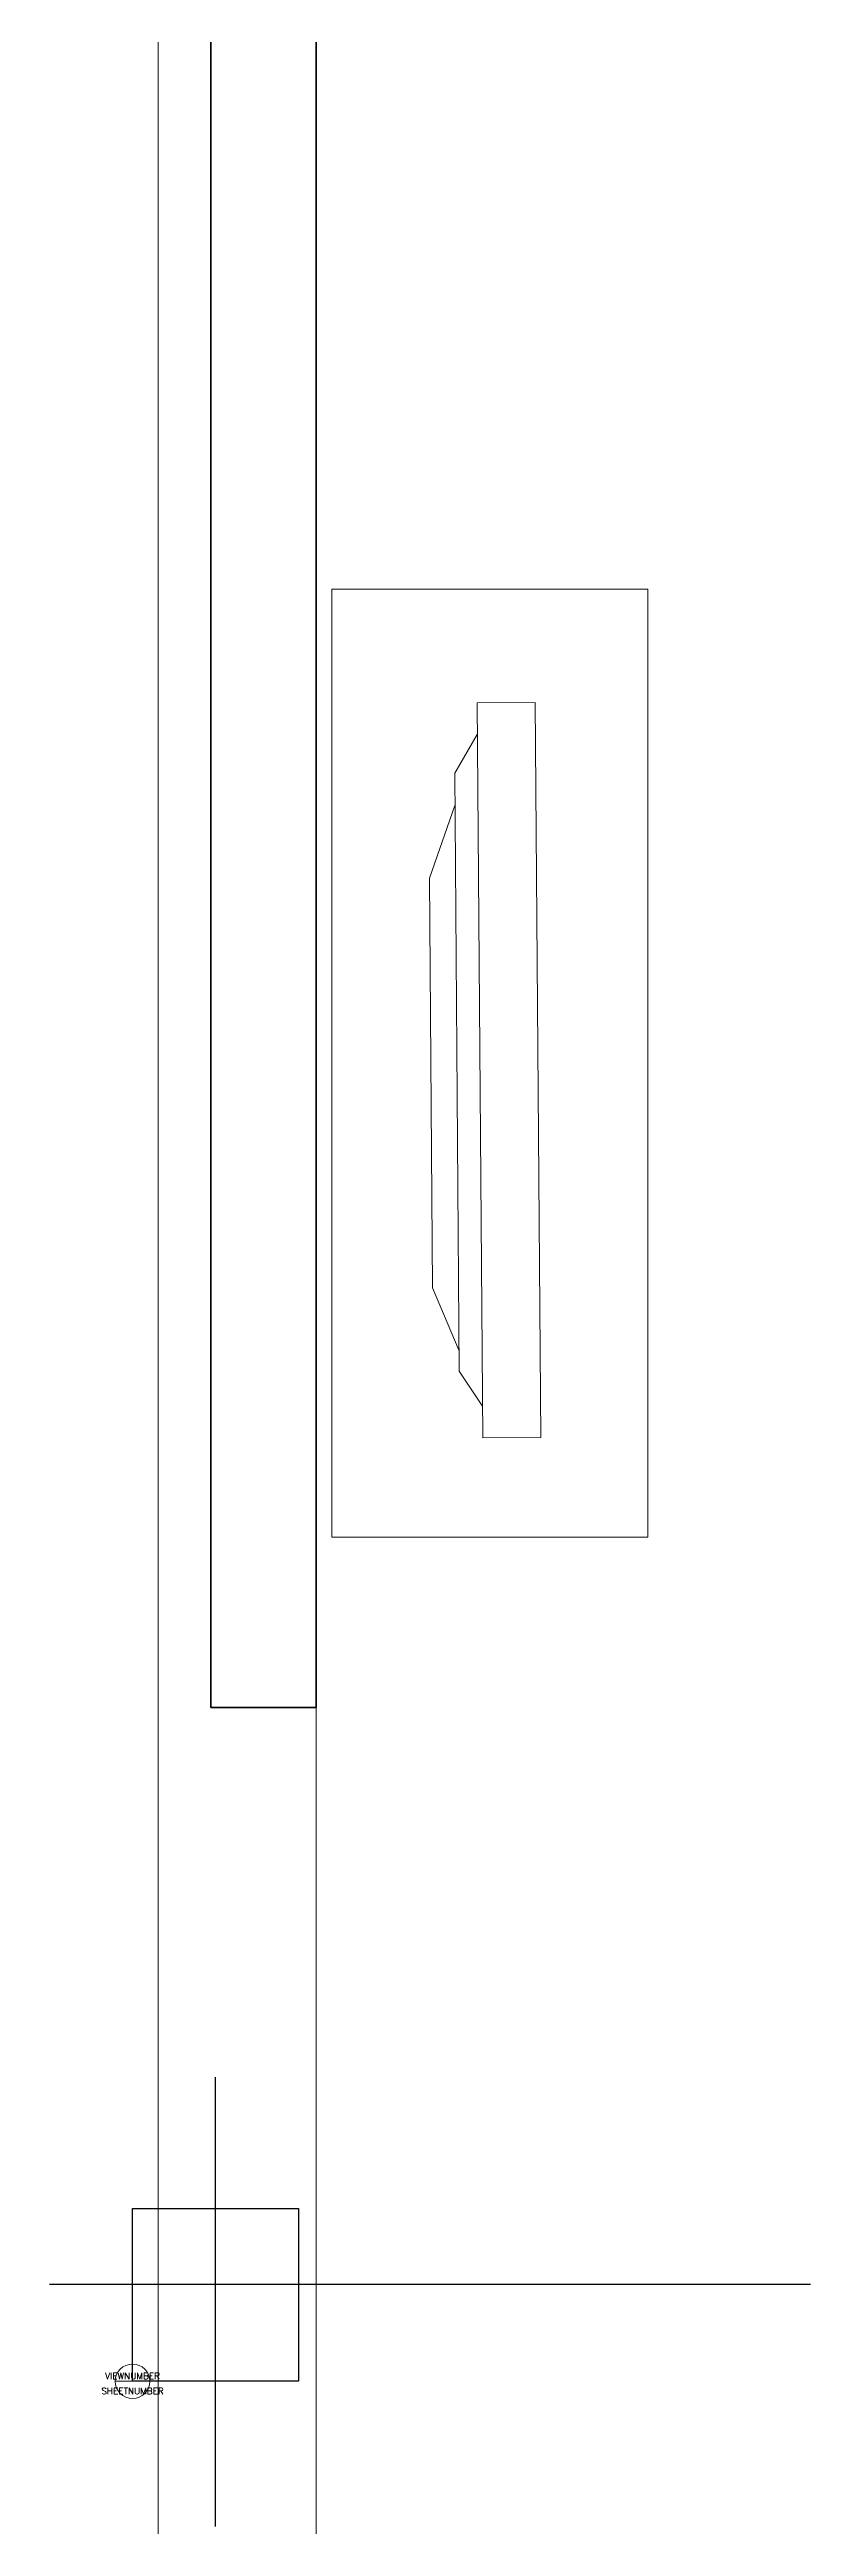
# Model space of a CAD drawing. Header units: metres. Extents: x -56 to -36, y -677 to -309.
# Drawn here: x -40.446 to -39.724, y -317.411 to -315.059 of the extents above; entities that cross this region are included whole.
import ezdxf
from ezdxf.enums import TextEntityAlignment as Align

# ---------------------------------------------------------------- set-up
doc = ezdxf.new("R2010")
doc.units = ezdxf.units.M
doc.header["$LTSCALE"] = 5
doc.header["$MEASUREMENT"] = 0
doc.layers.add('A-FURN', color=7, linetype='Continuous', lineweight=18)
doc.layers.add('A-WALL-FULL-INTR', color=7, linetype='Continuous', lineweight=35)
doc.styles.add('E-ROMANS', font='romans.shx', dxfattribs={"width": 0.8})

# ---------------------------------------------------------------- blocks, each defined once
blk = doc.blocks.new('_DetailCallout')
at = {"color": 0, "linetype": 'ByBlock', "lineweight": -2, "transparency": 16777216}
blk.add_line((8, 0), (-8, 0), dxfattribs=at)
blk.add_circle((0, 0), 8, dxfattribs=at)
at = {"color": 0, "transparency": 16777216, "style": 'E-ROMANS'}
for tag, p in [('VIEWNUMBER', (0, 1)), ('SHEETNUMBER', (0, -6))]:
    blk.add_attdef(tag, text='', height=3, dxfattribs=at).set_placement(p, align=Align.CENTER)

msp = doc.modelspace()

# ---------------------------------------------------------------- linework, layer by layer
for points in [[(-40.2887, -317.4111), (-40.2887, -317.1093), (-40.2887, -316.9846)], [(-39.724, -317.1814), (-40.2887, -317.1814), (-40.4463, -317.1814)]]:
    msp.add_lwpolyline(points)
msp.add_lwpolyline([(-40.2099, -317.2733), (-40.3675, -317.2733), (-40.3675, -317.1093), (-40.2099, -317.1093)], close=True)
at = {"layer": 'A-FURN'}
for p in [(-40.3433, -313.4745), (-40.1933, -313.4745), (-39.2933, -314.1745), (-39.1933, -314.1295)]:
    msp.add_xline(p, (0, 1), dxfattribs=at)
for points in [[(-39.8783, -315.5719), (-39.8783, -316.4719), (-40.1783, -316.4719), (-40.1783, -315.5719)], [(-40.035, -316.3775), (-40.0404, -315.6798), (-39.9854, -315.6794), (-39.98, -316.3771)]]:
    msp.add_lwpolyline(points, close=True, dxfattribs=at)
for points in [[(-40.0352, -316.3475), (-40.0573, -316.3143), (-40.0617, -315.7466), (-40.0402, -315.7098)], [(-40.0615, -315.7773), (-40.0856, -315.8462), (-40.0826, -316.235), (-40.0575, -316.2949)]]:
    msp.add_lwpolyline(points, dxfattribs=at)
at = {"layer": 'A-WALL-FULL-INTR'}
for p, q in [((-40.2933, -315.0452), (-40.2933, -316.6334)), ((-40.1933, -315.0452), (-40.1933, -316.6334)), ((-40.1933, -316.6334), (-40.2933, -316.6334))]:
    msp.add_line(p, q, dxfattribs=at)

# ---------------------------------------------------------------- block references
at = {"layer": 'A-FURN', "xscale": 0.002049064521484382, "yscale": 0.002049064521484382, "zscale": 0.002049064521484382}
msp.add_blockref('_DetailCallout', (-40.3675, -317.2733), dxfattribs=at).add_auto_attribs({'VIEWNUMBER': 'VIEWNUMBER', 'SHEETNUMBER': 'SHEETNUMBER'})

doc.saveas('drawing.dxf')
